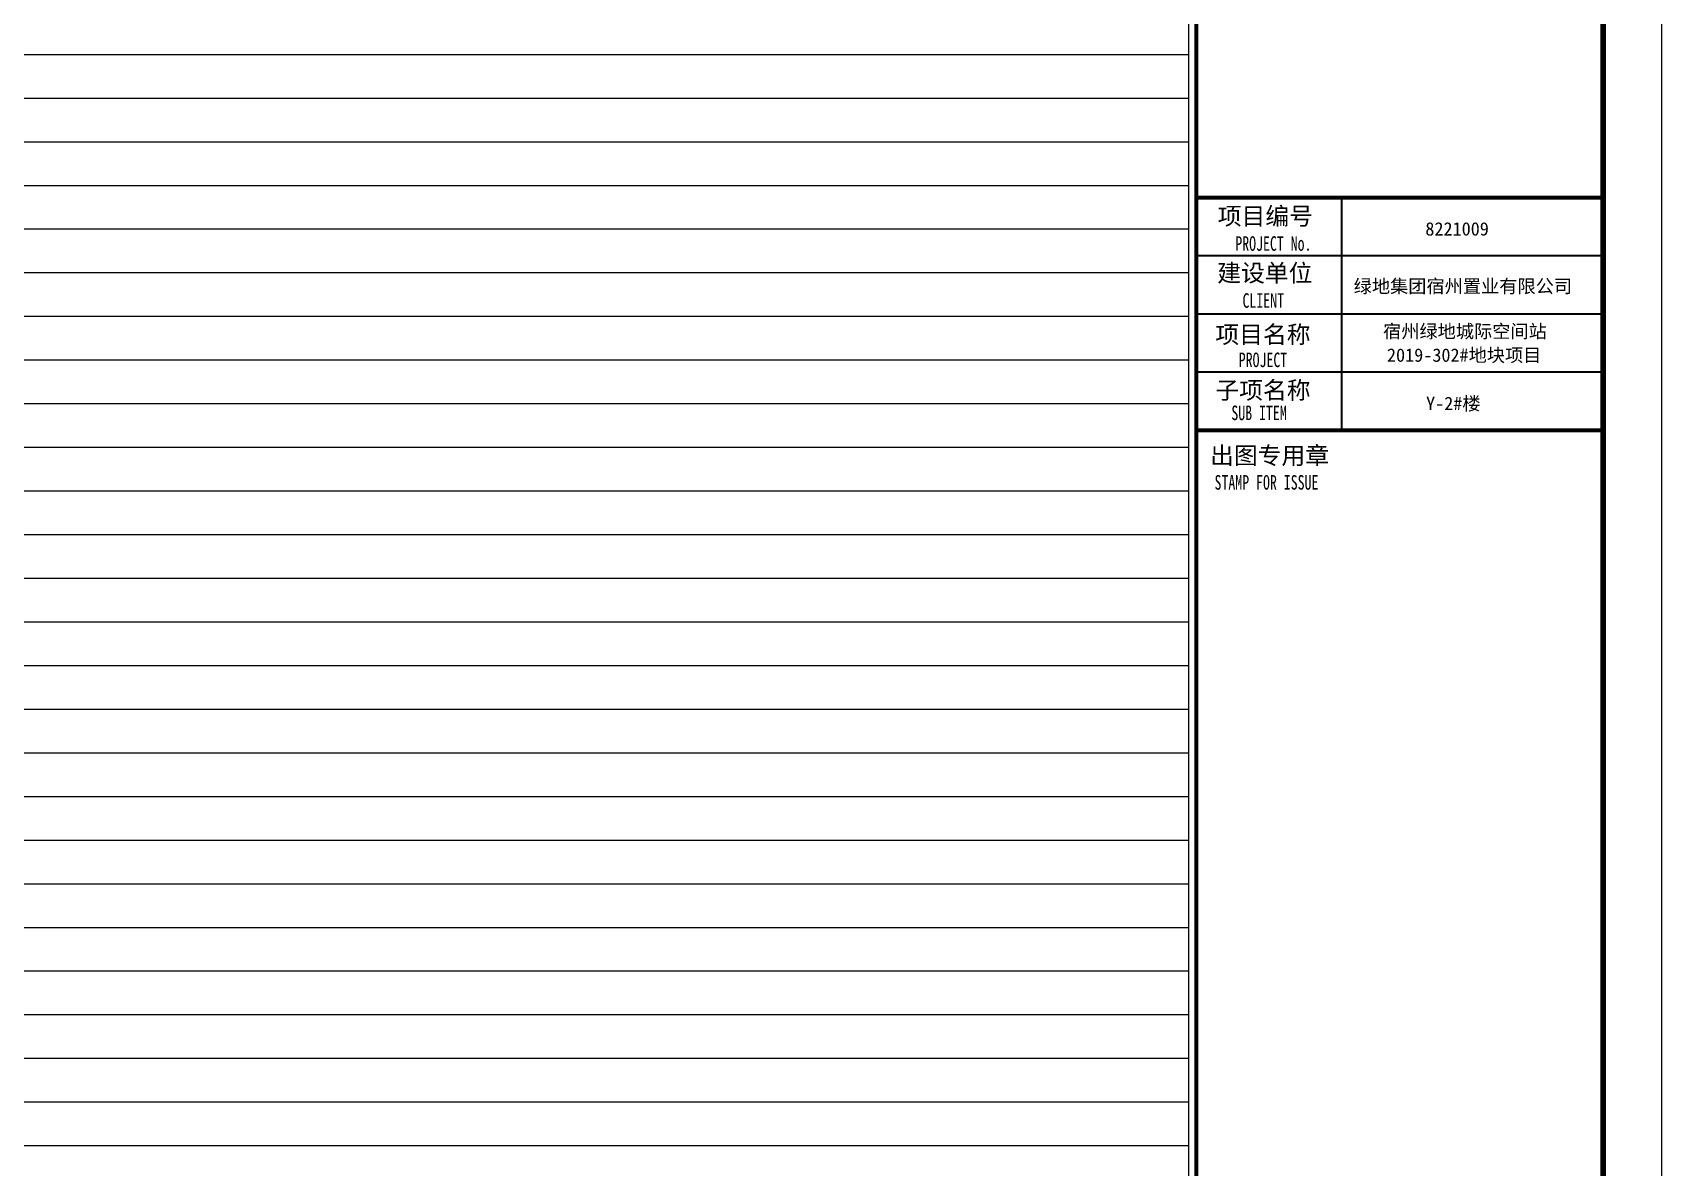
# Model space of a CAD drawing. Extents: x -518115 to 1124316, y -209821 to 1628073.
# Drawn here: x 869714 to 897714, y 1128867 to 1148367 of the extents above; entities that cross this region are included whole.
import ezdxf

# ---------------------------------------------------------------- set-up
doc = ezdxf.new("R2010")
doc.units = 0
doc.header["$LTSCALE"] = 1000
doc.header["$MEASUREMENT"] = 0
for name, color, linetype in [('Defpoint', 7, 'Continuous'), ('图框', 140, 'Continuous'), ('图签文字', 147, 'Continuous')]:
    doc.layers.add(name, color=color, linetype=linetype)
doc.layers.add('yichutu', color=7, linetype='Continuous', true_color=0xffffff, plot=False)
doc.layers.add('图签', color=147, linetype='Continuous', lineweight=18)
doc.styles.add('宋体', font='', dxfattribs={"height": 50})
doc.styles.add('建筑图签-1', font='', dxfattribs={"width": 0.7})
doc.styles.get('宋体').set_extended_font_data('SimSun')
doc.styles.get('建筑图签-1').set_extended_font_data('SimHei')

# ---------------------------------------------------------------- blocks, each defined once
blk = doc.blocks.new('yct-841-594-84100-59399.9999999999-100-1000.0')
at = {"layer": 'yichutu', "color": 7, "true_color": 0xffffff}
blk.add_lwpolyline([(0, 0), (0, 59400), (84100, 59400), (84100, 0)], close=True, dxfattribs=at)
blk = doc.blocks.new('TK')
at = {"layer": '图框'}
blk.add_lwpolyline([(465375, 548714), (549475, 548714), (549475, 489314), (465375, 489314)], close=True, dxfattribs=at)
blk.add_lwpolyline([(465375, 548714), (549475, 548714), (549475, 489314), (465375, 489314)], close=True, dxfattribs=at)
at = {"layer": '图框', "const_width": 100}
blk.add_lwpolyline([(548475, 490314), (548475, 547714), (467875, 547714), (467875, 490314)], close=True, dxfattribs=at)
at = {"layer": '图框'}
for points, const_width in [([(541480, 490314), (541480, 547714)], 70), ([(541480, 525414), (548480, 525414)], 70), ([(541480, 525414), (548480, 525414)], 70), ([(543980, 521414), (543980, 525414)], 35), ([(541480, 524414), (548480, 524414)], 35), ([(541480, 523414), (548480, 523414)], 35), ([(541480, 522414), (548480, 522414)], 35), ([(548480, 521414), (541480, 521414)], 70)]:
    blk.add_lwpolyline(points, dxfattribs=dict(at, const_width=const_width))
at = {"layer": '图框', "style": '建筑图签-1', "width": 0.7}
for s, p in [('PROJECT No.', (542150, 524499, -1799)), ('CLIENT', (542274, 523520)), ('PROJECT', (542209, 522500)), ('SUB ITEM', (542082, 521589)), ('STAMP FOR ISSUE', (541793, 520395))]:
    blk.add_text(s, height=250, dxfattribs=at).set_placement(p)
at = {"layer": '图签', "color": 2, "style": '宋体'}
for s, height, p in [('8221009', 229.3, (545417, 524761)), ('绿地集团宿州置业有限公司', 229.34, (544185, 523776)), ('宿州绿地城际空间站', 229.3, (544690, 523001)), ('2019-302#地块项目', 229.34, (544757, 522592)), ('Y-2#楼', 229.3, (545429, 521761))]:
    blk.add_text(s, height=height, dxfattribs=at).set_placement(p)
at = {"layer": '图签文字', "color": 7, "style": '建筑图签-1'}
for s, p in [('项目编号', (541848, 524946)), ('建设单位', (541840, 523969)), ('项目名称', (541807, 522911)), ('子项名称', (541807, 521954)), ('出图专用章', (541716, 520832))]:
    blk.add_text(s, height=300, dxfattribs=at).set_placement(p)

msp = doc.modelspace()

# ---------------------------------------------------------------- linework, layer by layer
at = {"layer": 'Defpoint', "color": 252}
for p, q in [((889584.8, 1165992.1), (889584.8, 1110492.1)), ((841714.1, 1147992.1), (889584.8, 1147992.1)), ((841714.1, 1147242.1), (889584.8, 1147242.1)), ((841714.1, 1146492.1), (889584.8, 1146492.1)), ((841714.1, 1145742.1), (889584.8, 1145742.1)), ((816114.1, 1144992.1), (889584.8, 1144992.1)), ((817214.1, 1144242.1), (889584.8, 1144242.1)), ((817214.1, 1143492.1), (889584.8, 1143492.1)), ((816114.1, 1142742.1), (889584.8, 1142742.1)), ((817214.1, 1141992.1), (889584.8, 1141992.1)), ((817214.1, 1141242.1), (889584.8, 1141242.1)), ((817214.1, 1140492.1), (889584.8, 1140492.1)), ((816114.1, 1139742.1), (889584.8, 1139742.1)), ((816114.1, 1138992.1), (889584.8, 1138992.1)), ((816114.1, 1138242.1), (889584.8, 1138242.1)), ((816114.1, 1137492.1), (889584.8, 1137492.1)), ((816114.1, 1136742.1), (889584.8, 1136742.1)), ((816114.1, 1135992.1), (889584.8, 1135992.1)), ((816114.1, 1135242.1), (889584.8, 1135242.1)), ((816114.1, 1134492.1), (889584.8, 1134492.1)), ((816114.1, 1133742.1), (889584.8, 1133742.1)), ((816114.1, 1132992.1), (889584.8, 1132992.1)), ((816114.1, 1132242.1), (889584.8, 1132242.1)), ((816114.1, 1131492.1), (889584.8, 1131492.1)), ((816114.1, 1130742.1), (889584.8, 1130742.1)), ((816114.1, 1129992.1), (889584.8, 1129992.1)), ((816114.1, 1129242.1), (889584.8, 1129242.1))]:
    msp.add_line(p, q, dxfattribs=at)

# ---------------------------------------------------------------- block references
msp.add_blockref('TK', (348239.1, 620118.4))
at = {"layer": 'yichutu'}
msp.add_blockref('yct-841-594-84100-59399.9999999999-100-1000.0', (813614.1, 1109432.1), dxfattribs=at)

doc.saveas('drawing.dxf')
